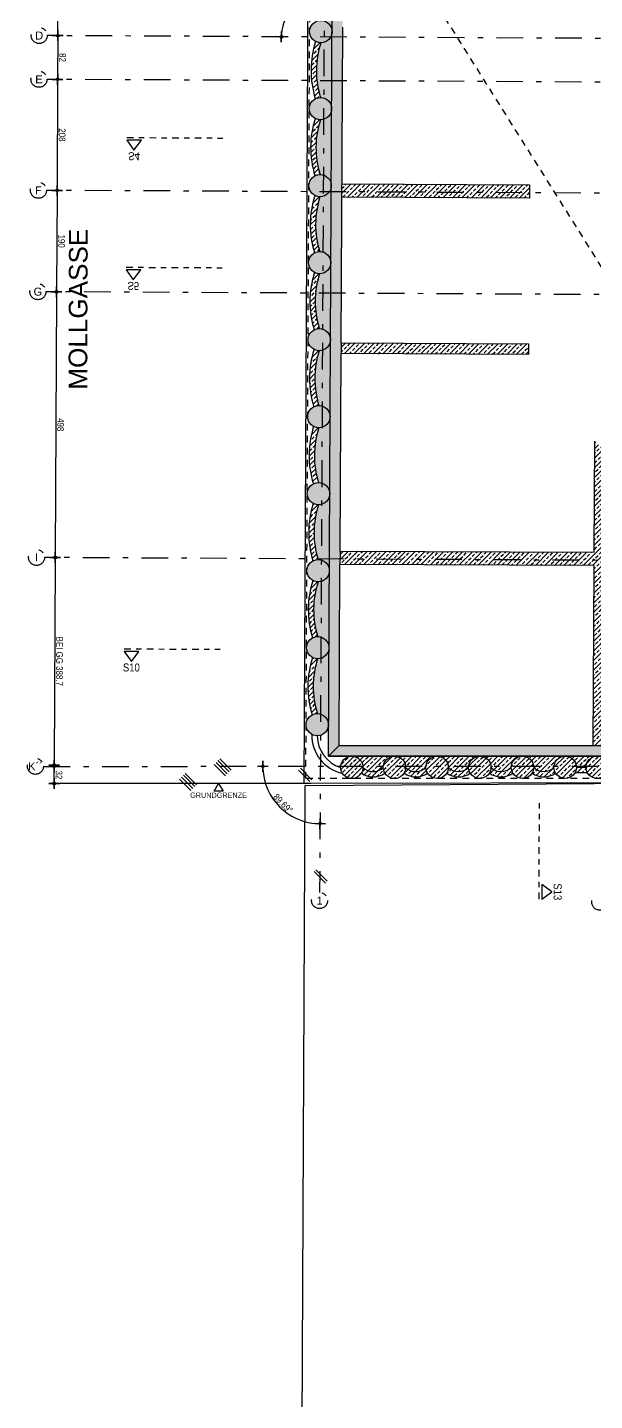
# Model space of a CAD drawing. Header units: millimetres. Extents: x 2717 to 2789, y 1567 to 1698.
# Drawn here: x 2717.19 to 2727.82, y 1627.54 to 1653.27 of the extents above; entities that cross this region are included whole.
import ezdxf
from ezdxf.enums import TextEntityAlignment as Align

# ---------------------------------------------------------------- set-up
doc = ezdxf.new("R2010")
doc.units = ezdxf.units.MM
for name, pattern in [('DASHDOT', [1, 0.5, -0.25, 0, -0.25]), ('HIDDEN2', [0.1875, 0.125, -0.0625]), ('STRICHPUNKT', [1, 0.5, -0.25, 0, -0.25]), ('STRICHPUNKTX2', [2, 1, -0.5, 0, -0.5])]:
    doc.linetypes.add(name, pattern=pattern)
for name, color, linetype in [('01-SCH-G00-Lk2-M0', 8, 'STRICHPUNKTX2'), ('02-AXO-G00-Lk2-M0', 8, 'STRICHPUNKT'), ('02-DIM-G00-Lk2-ACHSEN', 8, 'Continuous'), ('02-FIL-G00-Lk2-STB', 8, 'Continuous'), ('02-HID-G00-Lk2-M0', 8, 'HIDDEN2'), ('02-TWA-G00-Lk2-M0', 4, 'Continuous'), ('02-TWB-G00-Lk2-M0', 5, 'Continuous'), ('02-TXT-G00-Lk2-M0', 8, 'Continuous'), ('07-TXT---------M0', 8, 'Continuous'), ('09-TXT-G00-Lk2-M0', 8, 'Continuous'), ('09-VER-G00-Lk2-GRUNDSTÜCKSGRENZE', 161, 'Continuous')]:
    doc.layers.add(name, color=color, linetype=linetype)
doc.styles.add('ARIAL', font='arial.ttf', dxfattribs={"width": 0.85})
doc.styles.get("Standard").update_dxf_attribs({"font": 'arial.ttf'})
doc.dimstyles.new('pp chromy&schneider', dxfattribs={"dimscale": 0.005, "dimtxt": 25, "dimasz": 10, "dimexe": 0, "dimexo": 0, "dimgap": 5, "dimtad": 1, "dimdec": 1, "dimlfac": 100, "dimrnd": 0.1, "dimzin": 9, "dimdsep": 46, "dimtxsty": 'ARIAL', "dimblk": 'c&s kote', "dimcen": 0, "dimse1": 1, "dimse2": 1, "dimclrd": 8, "dimclrt": 8, "dimadec": 0, "dimazin": 0, "dimtfac": 0.75, "dimtdec": 1, "dimtix": 1, "dimtmove": 2, "dimatfit": 0, "dimldrblk": 'NONE', "dimfxl": 1, "dimtolj": 1, "dimlwd": -1, "dimarcsym": 0})
pattern_1 = [(45, (2691.82905, 1579.03722), (-0.08980256, 0.08980256), []), (45, (2691.91885, 1579.03722), (-0.08980256, 0.08980256), [0.0635, -0.03175])]

# ---------------------------------------------------------------- blocks, each defined once
blk = doc.blocks.new('schnittführung')
at = {"color": 4, "linetype": 'DASHDOT', "ltscale": 0.25}
blk.add_line((0.237, -0.138), (0.237, 1.662), dxfattribs=at)
blk.add_line((0.237, -0.138), (0.237, 1.662), dxfattribs=at)
blk.add_line((0.237, -0.138), (0.237, 1.662), dxfattribs=at)
at = {"color": 4}
blk.add_lwpolyline([(0.187, 0.138), (0.187, -0.138), (0, 0)], close=True, dxfattribs=at)
at = {"layer": '07-TXT---------M0', "color": 9, "style": 'ARIAL', "text_generation_flag": 6, "width": 0.85}
blk.add_attdef('SCHNITT', text='', height=0.15, rotation=270, dxfattribs=at).set_placement((-0.037, 0), align=Align.CENTER)
blk = doc.blocks.new('c&s kote')
at = {"color": 8}
for p, q in [((0, -2), (0, 2)), ((0, 2), (0, -2)), ((-2, 0), (2, 0)), ((2, 0), (-2, 0))]:
    blk.add_line(p, q, dxfattribs=at)
blk.add_circle((0, 0), 0.5, dxfattribs=at)
blk = doc.blocks.new('*D783')
at = {"layer": '02-DIM-G00-Lk2-ACHSEN', "color": 8, "transparency": 16777216}
blk.add_arc((2722.769, 1656.901), 0.778, 93.3897, 176.7618, dxfattribs=at)
at = {"layer": 'Defpoints', "color": 0, "transparency": 16777216}
for p in [(2722.782, 1659.462), (2722.38, 1657.575), (2738.599, 1657.023), (2717.58, 1656.86), (2722.667, 1637.062)]:
    blk.add_point(p, dxfattribs=at)
at = {"layer": '02-DIM-G00-Lk2-ACHSEN', "color": 8, "transparency": 16777216, "xscale": 0.05, "yscale": 0.05, "zscale": 0.05}
for p, rotation in [((2722.773, 1657.679), 1.54864684780832), ((2721.991, 1656.895), 268.6029117767805)]:
    blk.add_blockref('c&s kote', p, dxfattribs=dict(at, rotation=rotation))
at = {"layer": '02-DIM-G00-Lk2-ACHSEN', "color": 8, "transparency": 16777216, "insert": (2722.281, 1657.387), "char_height": 0.125, "attachment_point": 5, "rotation": 225.0758, "style": 'ARIAL'}
blk.add_mtext('\\A1;90.74°', dxfattribs=at)
blk = doc.blocks.new('_None')
blk = doc.blocks.new('*D784')
at = {"layer": '02-DIM-G00-Lk2-ACHSEN', "color": 8, "transparency": 16777216}
blk.add_arc((2722.679, 1639.429), 1.076, 182.6772, 267.0448, dxfattribs=at)
at = {"layer": 'Defpoints', "color": 0, "transparency": 16777216}
for p in [(2722.782, 1659.462), (2717.491, 1639.427), (2735.08, 1639.432), (2721.747, 1638.892), (2722.667, 1637.062)]:
    blk.add_point(p, dxfattribs=at)
at = {"layer": '02-DIM-G00-Lk2-ACHSEN', "color": 8, "transparency": 16777216, "xscale": 0.05, "yscale": 0.05, "zscale": 0.05}
for p, rotation in [((2721.603, 1639.428), 91.34581227780384), ((2722.674, 1638.353), 358.376192248223)]:
    blk.add_blockref('c&s kote', p, dxfattribs=dict(at, rotation=rotation))
at = {"layer": '02-DIM-G00-Lk2-ACHSEN', "color": 8, "transparency": 16777216, "insert": (2721.98, 1638.732), "char_height": 0.125, "attachment_point": 5, "rotation": 314.861, "style": 'ARIAL'}
blk.add_mtext('\\A1;89.69°', dxfattribs=at)
blk = doc.blocks.new('*D785')
at = {"layer": '02-DIM-G00-Lk2-ACHSEN', "color": 8, "transparency": 16777216}
blk.add_arc((2722.749, 1653.094), 0.799, 93.2915, 176.1236, dxfattribs=at)
at = {"layer": 'Defpoints', "color": 0, "transparency": 16777216}
for p in [(2722.782, 1659.462), (2722.353, 1653.789), (2717.561, 1653.121), (2738.579, 1653.013), (2722.667, 1637.062)]:
    blk.add_point(p, dxfattribs=at)
at = {"layer": '02-DIM-G00-Lk2-ACHSEN', "color": 8, "transparency": 16777216, "xscale": 0.05, "yscale": 0.05, "zscale": 0.05}
for p, rotation in [((2722.753, 1653.894), 1.499517257548462), ((2721.95, 1653.098), 267.9155813783806)]:
    blk.add_blockref('c&s kote', p, dxfattribs=dict(at, rotation=rotation))
at = {"layer": '02-DIM-G00-Lk2-ACHSEN', "color": 8, "transparency": 16777216, "insert": (2722.249, 1653.599), "char_height": 0.125, "attachment_point": 5, "rotation": 224.7075, "style": 'ARIAL'}
blk.add_mtext('\\A1;90.00°', dxfattribs=at)
blk = doc.blocks.new('*D786')
at = {"layer": '02-DIM-G00-Lk2-ACHSEN', "color": 8, "transparency": 16777216}
blk.add_line((2717.761, 1653.07), (2717.757, 1652.35), dxfattribs=at)
at = {"layer": 'Defpoints', "color": 0, "transparency": 16777216}
for p in [(2717.561, 1653.121), (2717.557, 1652.301), (2717.757, 1652.3)]:
    blk.add_point(p, dxfattribs=at)
at = {"layer": '02-DIM-G00-Lk2-ACHSEN', "color": 8, "transparency": 16777216, "xscale": 0.05, "yscale": 0.05, "zscale": 0.05}
for p, rotation in [((2717.761, 1653.12), 89.70754931647869), ((2717.757, 1652.3), 269.7075493164787)]:
    blk.add_blockref('c&s kote', p, dxfattribs=dict(at, rotation=rotation))
at = {"layer": '02-DIM-G00-Lk2-ACHSEN', "color": 8, "transparency": 16777216, "insert": (2717.848, 1652.709), "char_height": 0.125, "attachment_point": 5, "rotation": 269.7075, "style": 'ARIAL'}
blk.add_mtext('\\A1;82', dxfattribs=at)
blk = doc.blocks.new('*D787')
at = {"layer": '02-DIM-G00-Lk2-ACHSEN', "color": 8, "transparency": 16777216}
blk.add_line((2717.756, 1652.25), (2717.746, 1650.27), dxfattribs=at)
at = {"layer": 'Defpoints', "color": 0, "transparency": 16777216}
for p in [(2717.557, 1652.301), (2717.546, 1650.221), (2717.746, 1650.22)]:
    blk.add_point(p, dxfattribs=at)
at = {"layer": '02-DIM-G00-Lk2-ACHSEN', "color": 8, "transparency": 16777216, "xscale": 0.05, "yscale": 0.05, "zscale": 0.05}
for p, rotation in [((2717.757, 1652.3), 89.7075493164787), ((2717.746, 1650.22), 269.7075493164787)]:
    blk.add_blockref('c&s kote', p, dxfattribs=dict(at, rotation=rotation))
at = {"layer": '02-DIM-G00-Lk2-ACHSEN', "color": 8, "transparency": 16777216, "insert": (2717.84, 1651.259), "char_height": 0.125, "attachment_point": 5, "rotation": 269.7075, "style": 'ARIAL'}
blk.add_mtext('\\A1;208', dxfattribs=at)
blk = doc.blocks.new('*D788')
at = {"layer": '02-DIM-G00-Lk2-ACHSEN', "color": 8, "transparency": 16777216}
blk.add_line((2717.746, 1650.17), (2717.737, 1648.37), dxfattribs=at)
at = {"layer": 'Defpoints', "color": 0, "transparency": 16777216}
for p in [(2717.546, 1650.221), (2717.536, 1648.321), (2717.736, 1648.32)]:
    blk.add_point(p, dxfattribs=at)
at = {"layer": '02-DIM-G00-Lk2-ACHSEN', "color": 8, "transparency": 16777216, "xscale": 0.05, "yscale": 0.05, "zscale": 0.05}
for p, rotation in [((2717.746, 1650.22), 89.7075493164787), ((2717.736, 1648.32), 269.7075493164787)]:
    blk.add_blockref('c&s kote', p, dxfattribs=dict(at, rotation=rotation))
at = {"layer": '02-DIM-G00-Lk2-ACHSEN', "color": 8, "transparency": 16777216, "insert": (2717.83, 1649.269), "char_height": 0.125, "attachment_point": 5, "rotation": 269.7075, "style": 'ARIAL'}
blk.add_mtext('\\A1;190', dxfattribs=at)
blk = doc.blocks.new('*D789')
at = {"layer": '02-DIM-G00-Lk2-ACHSEN', "color": 8, "transparency": 16777216}
blk.add_line((2717.736, 1648.27), (2717.711, 1643.39), dxfattribs=at)
at = {"layer": 'Defpoints', "color": 0, "transparency": 16777216}
for p in [(2717.536, 1648.321), (2717.511, 1643.341), (2717.711, 1643.34)]:
    blk.add_point(p, dxfattribs=at)
at = {"layer": '02-DIM-G00-Lk2-ACHSEN', "color": 8, "transparency": 16777216, "xscale": 0.05, "yscale": 0.05, "zscale": 0.05}
for p, rotation in [((2717.736, 1648.32), 89.7075493164787), ((2717.711, 1643.34), 269.7075493164787)]:
    blk.add_blockref('c&s kote', p, dxfattribs=dict(at, rotation=rotation))
at = {"layer": '02-DIM-G00-Lk2-ACHSEN', "color": 8, "transparency": 16777216, "insert": (2717.812, 1645.829), "char_height": 0.125, "attachment_point": 5, "rotation": 269.7075, "style": 'ARIAL'}
blk.add_mtext('\\A1;498', dxfattribs=at)
blk = doc.blocks.new('*D790')
at = {"layer": '02-DIM-G00-Lk2-ACHSEN', "color": 8, "transparency": 16777216}
blk.add_line((2717.761, 1653.17), (2717.78, 1656.872), dxfattribs=at)
at = {"layer": 'Defpoints', "color": 0, "transparency": 16777216}
for p in [(2717.78, 1656.922), (2722.469, 1656.898), (2717.561, 1653.121)]:
    blk.add_point(p, dxfattribs=at)
at = {"layer": '02-DIM-G00-Lk2-ACHSEN', "color": 8, "transparency": 16777216, "xscale": 0.05, "yscale": 0.05, "zscale": 0.05}
for p, rotation in [((2717.78, 1656.922), 89.7075493164787), ((2717.761, 1653.12), 269.7075493164787)]:
    blk.add_blockref('c&s kote', p, dxfattribs=dict(at, rotation=rotation))
at = {"layer": '02-DIM-G00-Lk2-ACHSEN', "color": 8, "transparency": 16777216, "insert": (2717.86, 1655.02), "char_height": 0.125, "attachment_point": 5, "rotation": 269.7075, "style": 'ARIAL'}
blk.add_mtext('\\A1;BEI GG 380.3', dxfattribs=at)
blk = doc.blocks.new('*D791')
at = {"layer": '02-DIM-G00-Lk2-ACHSEN', "color": 8, "transparency": 16777216}
blk.add_line((2717.711, 1643.29), (2717.691, 1639.502), dxfattribs=at)
at = {"layer": 'Defpoints', "color": 0, "transparency": 16777216}
for p in [(2717.511, 1643.341), (2717.691, 1639.452), (2722.379, 1639.428)]:
    blk.add_point(p, dxfattribs=at)
at = {"layer": '02-DIM-G00-Lk2-ACHSEN', "color": 8, "transparency": 16777216, "xscale": 0.05, "yscale": 0.05, "zscale": 0.05}
for p, rotation in [((2717.711, 1643.34), 89.7075493164787), ((2717.691, 1639.452), 269.7075493164787)]:
    blk.add_blockref('c&s kote', p, dxfattribs=dict(at, rotation=rotation))
at = {"layer": '02-DIM-G00-Lk2-ACHSEN', "color": 8, "transparency": 16777216, "insert": (2717.791, 1641.396), "char_height": 0.125, "attachment_point": 5, "rotation": 269.7075, "style": 'ARIAL'}
blk.add_mtext('\\A1;BEI GG 388.7', dxfattribs=at)
blk = doc.blocks.new('01-HK3')
blk.add_lwpolyline([(0, 0), (0.042, 0.073), (-0.042, 0.073)], close=True)
at = {"color": 0, "style": 'ARIAL', "width": 0.85}
blk.add_attdef('HEIGHT', text='', height=0.05, dxfattribs=at).set_placement((0, 0.35), align=Align.TOP_CENTER)
blk = doc.blocks.new('*D820')
at = {"layer": '02-DIM-G00-Lk2-ACHSEN', "color": 8, "transparency": 16777216}
blk.add_line((2717.691, 1639.157), (2717.691, 1639.377), dxfattribs=at)
at = {"layer": '02-DIM-G00-Lk2-ACHSEN', "color": 0, "lineweight": -2, "transparency": 16777216}
blk.add_line((2722.378, 1639.108), (2717.691, 1639.107), dxfattribs=at)
at = {"layer": 'Defpoints', "color": 0, "transparency": 16777216}
for p in [(2717.691, 1639.427), (2722.378, 1639.428), (2722.378, 1639.108)]:
    blk.add_point(p, dxfattribs=at)
at = {"layer": '02-DIM-G00-Lk2-ACHSEN', "color": 8, "transparency": 16777216, "xscale": 0.05, "yscale": 0.05, "zscale": 0.05}
for p, rotation in [((2717.691, 1639.427), 90.01532742764024), ((2717.691, 1639.107), 270.0153274276403)]:
    blk.add_blockref('c&s kote', p, dxfattribs=dict(at, rotation=rotation))
at = {"layer": '02-DIM-G00-Lk2-ACHSEN', "color": 8, "transparency": 16777216, "insert": (2717.78, 1639.267), "char_height": 0.125, "attachment_point": 5, "rotation": 270.0153, "style": 'ARIAL'}
blk.add_mtext('\\A1;32', dxfattribs=at)

msp = doc.modelspace()

# ---------------------------------------------------------------- hatches: boundary and pattern name
at = {"layer": '02-FIL-G00-Lk2-STB'}
h = msp.add_hatch(dxfattribs=at)
h.set_pattern_fill('ANSI33', color=256, scale=0.02, angle=107.04654, style=0)
h.set_pattern_definition(pattern_1)
h.paths.add_polyline_path([(2722.9175, 1656.6817), (2722.8304, 1639.6185), (2723.0315, 1639.8185), (2723.0488, 1643.2125), (2723.0501, 1643.4625), (2723.0689, 1647.1625), (2723.07, 1647.3625), (2723.1165, 1656.4832)])
h = msp.add_hatch(dxfattribs=at)
h.set_pattern_fill('ANSI33', color=256, scale=0.02, angle=107.04654, style=0)
h.set_pattern_definition([(44.70755, (2693.97516, 1401.30536), (-0.08934302, 0.09025976), []), (44.70755, (2694.06496, 1401.3049), (-0.08934302, 0.09025976), [0.0635, -0.03175])])
edge = h.paths.add_edge_path()
edge.add_arc((2722.6234, 1640.2084), 0.21, 107.04654, 467.04654)
edge = h.paths.add_edge_path()
edge.add_arc((2722.6308, 1641.6513), 0.21, 107.04654, 467.04654)
edge = h.paths.add_edge_path()
edge.add_arc((2722.6382, 1643.0942), 0.21, 107.04654, 467.04654)
edge = h.paths.add_edge_path()
edge.add_arc((2722.6455, 1644.5371), 0.21, 107.04654, 467.04654)
edge = h.paths.add_edge_path()
edge.add_arc((2722.6529, 1645.9799), 0.21, 107.04654, 467.04654)
edge = h.paths.add_edge_path()
edge.add_arc((2722.6603, 1647.4228), 0.21, 107.04654, 467.04654)
edge = h.paths.add_edge_path()
edge.add_arc((2722.6676, 1648.8657), 0.21, 107.04654, 467.04654)
edge = h.paths.add_edge_path()
edge.add_arc((2722.675, 1650.3086), 0.21, 107.04654, 467.04654)
edge = h.paths.add_edge_path()
edge.add_arc((2722.6823, 1651.7515), 0.21, 107.04654, 467.04654)
edge = h.paths.add_edge_path()
edge.add_arc((2722.6897, 1653.1944), 0.21, 107.04654, 467.04654)
edge = h.paths.add_edge_path()
edge.add_arc((2722.6971, 1654.6372), 0.21, 107.04654, 467.04654)
edge = h.paths.add_edge_path()
edge.add_arc((2722.7044, 1656.0801), 0.21, 107.04654, 467.04654)
h = msp.add_hatch(dxfattribs=at)
h.set_pattern_fill('ANSI33', color=256, scale=0.02, angle=107.04654, style=0)
h.set_pattern_definition(pattern_1)
h.paths.add_polyline_path([(2722.7034, 1655.8701, -0.1210672), (2722.6062, 1655.8945, 0.1544137), (2722.6007, 1654.8238, -0.1210672), (2722.6981, 1654.8472, -0.1564177)])
h.paths.add_polyline_path([(2722.696, 1654.4272, -0.1210672), (2722.5988, 1654.4517, 0.1544137), (2722.5933, 1653.3809, -0.1210672), (2722.6908, 1653.4043, -0.1564177)])
h.paths.add_polyline_path([(2722.6886, 1652.9844, -0.1210672), (2722.5914, 1653.0088, 0.1544137), (2722.586, 1651.938, -0.1210672), (2722.6834, 1651.9615, -0.1564177)])
h.paths.add_polyline_path([(2722.6813, 1651.5415, -0.1210672), (2722.5841, 1651.5659, 0.1544137), (2722.5786, 1650.4952, -0.1210672), (2722.6761, 1650.5186, -0.1564177)])
h.paths.add_polyline_path([(2722.6739, 1650.0986, -0.1210672), (2722.5767, 1650.123, 0.1544137), (2722.5712, 1649.0523, -0.1210672), (2722.6687, 1649.0757, -0.1564177)])
h.paths.add_polyline_path([(2722.6665, 1648.6557, -0.1210672), (2722.5693, 1648.6801, 0.1544137), (2722.5639, 1647.6094, -0.1210672), (2722.6613, 1647.6328, -0.1564177)])
h = msp.add_hatch(dxfattribs=at)
h.set_pattern_fill('ANSI33', color=256, scale=0.02, angle=107.04654, style=0)
h.set_pattern_definition(pattern_1)
h.paths.add_polyline_path([(2722.9145, 1656.0801), (2722.9144, 1656.0801, -0.4157088), (2722.7034, 1655.8701, 0.1564177), (2722.6981, 1654.8472, -0.4127199), (2722.9071, 1654.6372, -0.4157088), (2722.696, 1654.4272, 0.1564177), (2722.6908, 1653.4043, -0.4127199), (2722.8997, 1653.1944, -0.4157088), (2722.6886, 1652.9844, 0.1564177), (2722.6834, 1651.9615, -0.4127199), (2722.8923, 1651.7515, -0.4157088), (2722.6813, 1651.5415, 0.1564177), (2722.6761, 1650.5186, -0.4127199), (2722.885, 1650.3086, -0.4157088), (2722.6739, 1650.0986, 0.1564177), (2722.6687, 1649.0757, -0.4127199), (2722.8776, 1648.8657, -0.4157088), (2722.6665, 1648.6557, 0.1564177), (2722.6613, 1647.6328, -0.4127199), (2722.8703, 1647.4228, -0.4157088), (2722.6592, 1647.2128, 0.1564177), (2722.654, 1646.1899, -0.4127199), (2722.8629, 1645.9799, -0.4157088), (2722.6518, 1645.7699, 0.1564177), (2722.6466, 1644.747, -0.4127199), (2722.8555, 1644.5371, -0.4157088), (2722.6445, 1644.3271, 0.1564177), (2722.6392, 1643.3042, -0.4127199), (2722.8482, 1643.0942, -0.4157088), (2722.6371, 1642.8842, 0.1564177), (2722.6319, 1641.8613, -0.4127199), (2722.8408, 1641.6513, -0.4157088), (2722.6297, 1641.4413, 0.1564177), (2722.6245, 1640.4184, -0.4127199), (2722.8334, 1640.2084), (2722.8334, 1640.2084)])
h = msp.add_hatch(dxfattribs=at)
h.set_pattern_fill('ANSI33', color=256, scale=0.02, angle=107.04654, style=0)
h.set_pattern_definition(pattern_1)
h.paths.add_polyline_path([(2723.0852, 1650.3424), (2723.0839, 1650.0924), (2726.5989, 1650.0745), (2726.6001, 1650.3245)])
h = msp.add_hatch(dxfattribs=at)
h.set_pattern_fill('ANSI33', color=256, scale=0.02, angle=107.04654, style=0)
h.set_pattern_definition(pattern_1)
h.paths.add_polyline_path([(2722.6592, 1647.2128, -0.1210672), (2722.562, 1647.2372, 0.1544137), (2722.5565, 1646.1665, -0.1210672), (2722.654, 1646.1899, -0.1564177)])
h.paths.add_polyline_path([(2722.6518, 1645.7699, -0.1210672), (2722.5546, 1645.7944, 0.1544137), (2722.5492, 1644.7236, -0.1210672), (2722.6466, 1644.747, -0.1564177)])
h.paths.add_polyline_path([(2722.6445, 1644.3271, -0.1210672), (2722.5473, 1644.3515, 0.1544137), (2722.5418, 1643.2807, -0.1210672), (2722.6392, 1643.3042, -0.1564177)])
h.paths.add_polyline_path([(2722.6371, 1642.8842, -0.1210672), (2722.5399, 1642.9086, 0.1544137), (2722.5344, 1641.8379, -0.1210672), (2722.6319, 1641.8613, -0.1564177)])
h.paths.add_polyline_path([(2722.6297, 1641.4413, -0.1210672), (2722.5325, 1641.4657, 0.1544137), (2722.5271, 1640.395, -0.1210672), (2722.6245, 1640.4184, -0.1564177)])
h = msp.add_hatch(dxfattribs=at)
h.set_pattern_fill('ANSI33', color=256, scale=0.02, angle=107.04654, style=0)
h.set_pattern_definition(pattern_1)
h.paths.add_polyline_path([(2723.07, 1647.3625), (2723.0689, 1647.1625), (2726.5839, 1647.1445), (2726.5849, 1647.3445)])
h = msp.add_hatch(dxfattribs=at)
h.set_pattern_fill('ANSI33', color=256, scale=0.02, angle=107.04654, style=0)
h.set_pattern_definition(pattern_1)
h.paths.add_polyline_path([(2727.8256, 1645.5182), (2727.815, 1643.4382), (2723.0501, 1643.4625), (2723.0488, 1643.2125), (2727.8137, 1643.1882), (2727.7965, 1639.8197), (2728.0465, 1639.8198), (2728.0743, 1645.2669)])
h = msp.add_hatch(dxfattribs=at)
h.set_pattern_fill('ANSI33', color=256, scale=0.02, angle=107.04654, style=0)
h.set_pattern_definition(pattern_1)
h.paths.add_polyline_path([(2733.5816, 1639.8212), (2728.0465, 1639.8198), (2727.7965, 1639.8197), (2723.0315, 1639.8185), (2722.8304, 1639.6185), (2723.5185, 1639.6186, -0.0020296), (2723.5202, 1639.6186), (2724.4181, 1639.6189, -0.0028758), (2724.4205, 1639.6189), (2725.3178, 1639.6191, -0.0035244), (2725.3208, 1639.6191), (2726.2176, 1639.6193, -0.0040709), (2726.221, 1639.6193), (2727.1174, 1639.6195, -0.0045522), (2727.1212, 1639.6195), (2727.6173, 1639.6197, -0.0047988), (2727.6213, 1639.6197), (2728.1172, 1639.6198, -0.0050333), (2728.1214, 1639.6198), (2734.1401, 1639.6213)])
h = msp.add_hatch(dxfattribs=at)
h.set_pattern_fill('ANSI33', color=256, scale=0.02, angle=107.04654, style=0)
h.set_pattern_definition(pattern_1)
h.paths.add_polyline_path([(2723.4789, 1639.4086, 1), (2723.0589, 1639.4086, 1)])
h.paths.add_polyline_path([(2724.2789, 1639.4088, 1), (2723.8589, 1639.4088, 1)])
h.paths.add_polyline_path([(2725.0789, 1639.409, 1), (2724.6589, 1639.409, 1)])
h.paths.add_polyline_path([(2725.8788, 1639.4092, 1), (2725.4588, 1639.4092, 1)])
h.paths.add_polyline_path([(2726.6788, 1639.4094, 1), (2726.2588, 1639.4094, 1)])
h.paths.add_polyline_path([(2727.4788, 1639.4096, 1), (2727.0588, 1639.4096, 1)])
h.paths.add_polyline_path([(2728.0792, 1639.4097, 1), (2727.6592, 1639.4097, 1)])
h.paths.add_polyline_path([(2732.8826, 1639.4109, 1), (2732.4626, 1639.4109, 1)])
h.paths.add_polyline_path([(2732.2822, 1639.4108, 1), (2731.8622, 1639.4108, 1)])
h.paths.add_polyline_path([(2731.6818, 1639.4106, 1), (2731.2618, 1639.4106, 1)])
h.paths.add_polyline_path([(2731.0813, 1639.4105, 1), (2730.6613, 1639.4105, 1)])
h.paths.add_polyline_path([(2730.4809, 1639.4103, 1), (2730.0609, 1639.4103, 1)])
h.paths.add_polyline_path([(2729.8805, 1639.4102, 1), (2729.4605, 1639.4102, 1)])
h.paths.add_polyline_path([(2729.2801, 1639.41, 1), (2728.8601, 1639.41, 1)])
h.paths.add_polyline_path([(2728.6797, 1639.4099, 1), (2728.2597, 1639.4099, 1)])
h = msp.add_hatch(dxfattribs=at)
h.set_pattern_fill('ANSI33', color=256, scale=0.02, angle=107.04654, style=0)
h.set_pattern_definition(pattern_1)
h.paths.add_polyline_path([(2724.8688, 1639.619), (2724.0688, 1639.6188, -0.4142136), (2724.2789, 1639.4088, 0.4210714), (2724.6589, 1639.4089, -0.4142136)])
h.paths.add_polyline_path([(2724.0688, 1639.6188), (2723.2688, 1639.6186, -0.4142136), (2723.4789, 1639.4086, 0.4210726), (2723.8589, 1639.4087, -0.4142136)])
h.paths.add_polyline_path([(2725.6688, 1639.6192), (2724.8688, 1639.619, -0.4142136), (2725.0789, 1639.409, 0.4210714), (2725.4588, 1639.4091, -0.4142136)])
h.paths.add_polyline_path([(2726.4688, 1639.6194), (2725.6688, 1639.6192, -0.4142136), (2725.8788, 1639.4092, 0.4210714), (2726.2588, 1639.4093, -0.4142136)])
h.paths.add_polyline_path([(2727.2688, 1639.6196), (2726.4688, 1639.6194, -0.4142136), (2726.6788, 1639.4094, 0.4210714), (2727.0588, 1639.4095, -0.4142136)])
h.paths.add_polyline_path([(2727.8692, 1639.6197), (2727.2688, 1639.6196, -0.4142136), (2727.4788, 1639.4096), (2727.6592, 1639.4097, -0.4142136)])
h.paths.add_polyline_path([(2728.4696, 1639.6199), (2727.8692, 1639.6197, -0.4142136), (2728.0792, 1639.4098), (2728.2597, 1639.4098, -0.4142136)])
h.paths.add_polyline_path([(2729.07, 1639.62), (2728.4696, 1639.6199, -0.4142136), (2728.6797, 1639.4099), (2728.8601, 1639.41, -0.4142136)])
h.paths.add_polyline_path([(2729.6704, 1639.6202), (2729.07, 1639.62, -0.4142136), (2729.2801, 1639.4101), (2729.4605, 1639.4101, -0.4142136)])
h.paths.add_polyline_path([(2730.2709, 1639.6203), (2729.6704, 1639.6202, -0.4142136), (2729.8805, 1639.4102), (2730.0609, 1639.4103, -0.4142136)])
h.paths.add_polyline_path([(2730.8713, 1639.6205), (2730.2709, 1639.6203, -0.4142136), (2730.4809, 1639.4104), (2730.6613, 1639.4104, -0.4142136)])
h.paths.add_polyline_path([(2731.4717, 1639.6206), (2730.8713, 1639.6205, -0.4142136), (2731.0813, 1639.4105), (2731.2618, 1639.4106, -0.4142136)])
h.paths.add_polyline_path([(2732.0721, 1639.6208), (2731.4717, 1639.6206, -0.4142136), (2731.6818, 1639.4107), (2731.8622, 1639.4107, -0.4142136)])
h.paths.add_polyline_path([(2732.6726, 1639.6209), (2732.0721, 1639.6208, -0.4142136), (2732.2822, 1639.4108), (2732.4626, 1639.4109, -0.4142136)])
h.paths.add_polyline_path([(2733.273, 1639.6211), (2732.6726, 1639.6209, -0.4142136), (2732.8826, 1639.411), (2733.063, 1639.411, -0.4142136)])
h.paths.add_polyline_path([(2733.8735, 1639.6209), (2733.8735, 1639.6212), (2733.273, 1639.6211, -0.4142136), (2733.483, 1639.4111), (2733.6635, 1639.4112, -0.413868)])
h = msp.add_hatch(dxfattribs=at)
h.set_pattern_fill('ANSI33', color=256, scale=0.02, angle=107.04654, style=0)
h.set_pattern_definition(pattern_1)
h.paths.add_polyline_path([(2723.8882, 1639.3018, -0.1343907), (2723.8589, 1639.4087, -0.4210726), (2723.4789, 1639.4086, -0.1343907), (2723.4496, 1639.3017, 0.3331513)])
h.paths.add_polyline_path([(2724.6825, 1639.2978, -0.1204042), (2724.6589, 1639.3947, -0.01761), (2724.6594, 1639.4095, -0.4219043), (2724.2789, 1639.4088, -0.1343906), (2724.2496, 1639.3019, 0.3278468)])
h.paths.add_polyline_path([(2725.4588, 1639.4091, -0.4219043), (2725.0783, 1639.4096, -0.017735), (2725.0789, 1639.3947, -0.1202774), (2725.0552, 1639.2979, 0.3278468), (2725.4881, 1639.3022, -0.1343906)])
h.paths.add_polyline_path([(2726.2881, 1639.3024, -0.1343906), (2726.2588, 1639.4093, -0.4210714), (2725.8788, 1639.4092, -0.1343906), (2725.8496, 1639.3023, 0.3331506)])
h.paths.add_polyline_path([(2727.0881, 1639.3026, -0.1343906), (2727.0588, 1639.4095, -0.4210714), (2726.6788, 1639.4094, -0.1343906), (2726.6496, 1639.3025, 0.3331506)])
h.paths.add_polyline_path([(2727.6592, 1639.4097), (2727.4788, 1639.4096, -0.12472), (2727.4535, 1639.3096), (2727.6846, 1639.3097, -0.12472)])
h.paths.add_polyline_path([(2728.2597, 1639.4098), (2728.0792, 1639.4098, -0.12472), (2728.0539, 1639.3098), (2728.285, 1639.3098, -0.12472)])
h.paths.add_polyline_path([(2728.8601, 1639.41), (2728.6797, 1639.4099, -0.12472), (2728.6543, 1639.3099), (2728.8854, 1639.31, -0.12472)])
h.paths.add_polyline_path([(2729.4605, 1639.4101), (2729.2801, 1639.4101, -0.12472), (2729.2548, 1639.3101), (2729.4859, 1639.3101, -0.12472)])
h.paths.add_polyline_path([(2730.0609, 1639.4103), (2729.8805, 1639.4102, -0.12472), (2729.8552, 1639.3102), (2730.0863, 1639.3103, -0.12472)])
h.paths.add_polyline_path([(2730.6613, 1639.4104), (2730.4809, 1639.4104, -0.12472), (2730.4556, 1639.3104), (2730.6867, 1639.3104, -0.12472)])
h.paths.add_polyline_path([(2731.2618, 1639.4106), (2731.0813, 1639.4105, -0.12472), (2731.056, 1639.3105), (2731.2871, 1639.3106, -0.12472)])
h.paths.add_polyline_path([(2731.8622, 1639.4107), (2731.6818, 1639.4107, -0.12472), (2731.6565, 1639.3107), (2731.8876, 1639.3107, -0.12472)])
h.paths.add_polyline_path([(2732.4626, 1639.4109), (2732.2822, 1639.4108, -0.12472), (2732.2569, 1639.3108), (2732.488, 1639.3109, -0.12472)])
h.paths.add_polyline_path([(2733.063, 1639.411), (2732.8826, 1639.411, -0.12472), (2732.8573, 1639.311), (2733.0884, 1639.311, -0.12472)])
h.paths.add_polyline_path([(2733.6635, 1639.4112), (2733.483, 1639.4111, -0.12472), (2733.4577, 1639.3111), (2733.6887, 1639.3112, -0.1246704)])

# ---------------------------------------------------------------- linework, layer by layer
at = {"layer": '02-AXO-G00-Lk2-M0'}
for points in [[(2722.7817, 1659.4617), (2722.6674, 1637.062)], [(2738.579, 1653.0134), (2717.5608, 1653.1207)], [(2738.5748, 1652.1934), (2717.5566, 1652.3007)], [(2738.5642, 1650.1134), (2717.546, 1650.2207)], [(2738.5545, 1648.2134), (2717.5363, 1648.3207)], [(2738.5291, 1643.2335), (2717.5109, 1643.3408)], [(2717.4909, 1639.4273), (2750.4298, 1639.4356)], [(2720.9018, 1639.2513), (2720.6896, 1639.4635)], [(2720.9371, 1639.2867), (2720.725, 1639.4988)], [(2720.9725, 1639.322), (2720.7603, 1639.5342)], [(2721.0078, 1639.3574), (2720.7957, 1639.5695)], [(2720.2543, 1638.978), (2720.0422, 1639.1901)], [(2720.2897, 1639.0134), (2720.0775, 1639.2255)], [(2720.325, 1639.0487), (2720.1129, 1639.2609)], [(2720.3604, 1639.0841), (2720.1482, 1639.2962)], [(2722.4841, 1639.1427), (2722.273, 1639.3559)], [(2722.5196, 1639.1779), (2722.3086, 1639.3911)], [(2722.7744, 1637.2413), (2722.5633, 1637.4545)], [(2722.8099, 1637.2764), (2722.5989, 1637.4897)]]:
    msp.add_lwpolyline(points, dxfattribs=at)
for centre in [(2717.4108, 1653.1214), (2717.4066, 1652.3014), (2717.396, 1650.2215), (2717.3863, 1648.3215), (2717.3609, 1643.3416), (2717.3409, 1639.428), (2722.6666, 1636.912), (2727.9166, 1636.8852)]:
    msp.add_circle(centre, 0.15, dxfattribs=at)
at = {"layer": '02-FIL-G00-Lk2-STB'}
for points in [[(2723.07, 1647.3625), (2723.0689, 1647.1625)], [(2723.0501, 1643.4625), (2723.0488, 1643.2125)], [(2723.0315, 1639.8185), (2722.8304, 1639.6185)], [(2727.7965, 1639.8197), (2728.0465, 1639.8198)]]:
    msp.add_lwpolyline(points, dxfattribs=at)
at = {"layer": '02-HID-G00-Lk2-M0', "color": 4}
for p, q in [((2722.4083, 1639.1984), (2722.4997, 1657.0985)), ((2749.5417, 1639.2051), (2722.4083, 1639.1984))]:
    msp.add_line(p, q, dxfattribs=at)
at = {"layer": '02-TWA-G00-Lk2-M0'}
for p, q in [((2722.8304, 1639.6185), (2722.9175, 1656.6817)), ((2722.8304, 1639.6185), (2722.9165, 1656.4843)), ((2723.07, 1647.3625), (2723.1002, 1653.2774)), ((2723.0501, 1643.4625), (2723.0689, 1647.1625)), ((2723.0315, 1639.8185), (2723.0488, 1643.2125)), ((2723.0315, 1639.8185), (2727.7965, 1639.8197)), ((2722.8304, 1639.6185), (2734.1807, 1639.6213)), ((2734.1806, 1639.6213), (2722.8304, 1639.6185))]:
    msp.add_line(p, q, dxfattribs=at)
for points in [[(2723.0852, 1650.3424), (2726.6001, 1650.3245), (2726.5989, 1650.0745), (2723.0839, 1650.0924)], [(2723.07, 1647.3625), (2726.5849, 1647.3445), (2726.5839, 1647.1445), (2723.0689, 1647.1625)], [(2723.0501, 1643.4625), (2727.815, 1643.4382), (2727.8256, 1645.5182)], [(2727.7965, 1639.8197), (2727.8137, 1643.1882), (2723.0488, 1643.2125)], [(2727.4788, 1639.4096), (2727.6592, 1639.4097)], [(2727.4535, 1639.3096), (2727.6846, 1639.3097)]]:
    msp.add_lwpolyline(points, dxfattribs=at)
for centre in [(2722.6897, 1653.1944), (2722.6823, 1651.7515), (2722.675, 1650.3086), (2722.6676, 1648.8657), (2722.6603, 1647.4228), (2722.6529, 1645.9799), (2722.6455, 1644.5371), (2722.6382, 1643.0942), (2722.6308, 1641.6513), (2722.6234, 1640.2084), (2723.2689, 1639.4086), (2724.0689, 1639.4088), (2724.8689, 1639.409), (2725.6688, 1639.4092), (2726.4688, 1639.4094), (2727.2688, 1639.4096), (2727.8692, 1639.4097)]:
    msp.add_circle(centre, 0.21, dxfattribs=at)
for centre, radius, start, end in [((2724.2809, 1652.4648), 1.7749, 162.1518, 197.26349), ((2724.2809, 1652.4648), 1.6749, 161.92757, 197.48773), ((2724.2735, 1651.0219), 1.7749, 162.1518, 197.26349), ((2724.2735, 1651.0219), 1.6749, 161.92757, 197.48773), ((2724.2662, 1649.579), 1.7749, 162.1518, 197.26349), ((2724.2662, 1649.579), 1.6749, 161.92757, 197.48773), ((2724.2588, 1648.1361), 1.7749, 162.1518, 197.26349), ((2724.2588, 1648.1361), 1.6749, 161.92757, 197.48773), ((2724.2514, 1646.6932), 1.7749, 162.1518, 197.26349), ((2724.2514, 1646.6932), 1.6749, 161.92757, 197.48773), ((2724.2441, 1645.2504), 1.7749, 162.1518, 197.26349), ((2724.2441, 1645.2504), 1.6749, 161.92757, 197.48773), ((2724.2367, 1643.8075), 1.7749, 162.1518, 197.26349), ((2724.2367, 1643.8075), 1.6749, 161.92757, 197.48773), ((2724.2294, 1642.3646), 1.7749, 162.1518, 197.26349), ((2724.2294, 1642.3646), 1.6749, 161.92757, 197.48773), ((2724.222, 1640.9217), 1.7749, 162.1518, 197.26349), ((2724.222, 1640.9217), 1.6749, 161.92757, 197.48773), ((2723.2433, 1640.0015), 0.7209, 178.19716, 257.81505), ((2723.2433, 1640.0015), 0.6209, 180.28117, 252.72251), ((2723.6688, 1639.5943), 0.2656, 224.34507, 315.68358), ((2724.4688, 1639.5945), 0.2656, 224.3452, 315.68346), ((2725.2688, 1639.5947), 0.2656, 224.3452, 315.68346), ((2726.0688, 1639.5949), 0.2656, 224.3452, 315.68346), ((2726.8688, 1639.5951), 0.2656, 224.3452, 315.68346), ((2723.6688, 1639.5943), 0.3656, 233.1632, 306.86546), ((2724.4688, 1639.5945), 0.3656, 233.16327, 306.86538), ((2725.2688, 1639.5947), 0.3656, 233.16327, 306.86538), ((2726.0688, 1639.5949), 0.3656, 233.16327, 306.86538), ((2726.8688, 1639.5951), 0.3656, 233.16327, 306.86538)]:
    msp.add_arc(centre, radius, start, end, dxfattribs=at)
at = {"layer": '02-TWB-G00-Lk2-M0'}
msp.add_lwpolyline([(2722.224, 1582.8858), (2722.3097, 1620.3676), (2722.3934, 1639.068), (2733.2429, 1639.1412), (2733.0899, 1625.8381), (2737.9416, 1625.8091), (2738.0176, 1629.7252), (2749.3808, 1629.7081), (2749.3808, 1629.7081), (2749.3659, 1617.9914), (2737.9328, 1618.0299), (2737.9762, 1622.1484), (2733.0768, 1622.1628), (2733.0395, 1606.6608)], dxfattribs=at)
at = {"layer": '02-TXT-G00-Lk2-M0', "linetype": 'HIDDEN2'}
msp.add_lwpolyline([(2733.5816, 1639.8212), (2723.1165, 1656.4832), (2759.0185, 1645.0526)], dxfattribs=at)
at = {"layer": '09-VER-G00-Lk2-GRUNDSTÜCKSGRENZE'}
msp.add_lwpolyline([(2776.9917, 1608.8839), (2765.8286, 1609.0112), (2749.3334, 1609.2146), (2749.4259, 1639.1586), (2722.5078, 1639.1076), (2722.3778, 1639.1082), (2722.4604, 1655.2759), (2722.4701, 1657.1883), (2737.4639, 1657.3044), (2759.8266, 1657.36), (2759.709, 1639.1775), (2759.8432, 1639.1784), (2776.9917, 1639.2109)], close=True, dxfattribs=at)

# ---------------------------------------------------------------- block references
at = {"layer": '01-SCH-G00-Lk2-M0'}
ref = msp.add_blockref('schnittführung', (2719.1876, 1650.9723), dxfattribs=dict(at, xscale=-1, rotation=269.7075493156699))
ref.add_attrib('SCHNITT', 'S4', dxfattribs={"layer": '07-TXT---------M0', "color": 9, "extrusion": (0, 0, -1), "height": 0.15, "rotation": 0.29245, "style": 'ARIAL', "text_generation_flag": 6, "width": 0.85}).set_placement((-2719.1875, 1650.935), align=Align.CENTER)
ref = msp.add_blockref('schnittführung', (2719.1752, 1648.5425), dxfattribs=dict(at, xscale=-1, rotation=269.7075493156699))
ref.add_attrib('SCHNITT', 'S5', dxfattribs={"layer": '07-TXT---------M0', "color": 9, "extrusion": (0, 0, -1), "height": 0.15, "rotation": 0.29245, "style": 'ARIAL', "text_generation_flag": 6, "width": 0.85}).set_placement((-2719.175, 1648.5052), align=Align.CENTER)
ref = msp.add_blockref('schnittführung', (2719.1387, 1641.3926), dxfattribs=dict(at, xscale=-1, rotation=269.7075493156699))
ref.add_attrib('SCHNITT', 'S10', dxfattribs={"layer": '07-TXT---------M0', "color": 9, "extrusion": (0, 0, -1), "height": 0.15, "rotation": 0.29245, "style": 'ARIAL', "text_generation_flag": 2, "width": 0.85}).set_placement((-2719.1386, 1641.3553), align=Align.TOP_CENTER)
ref = msp.add_blockref('schnittführung', (2727.0165, 1637.0776), dxfattribs=dict(at, xscale=-1, rotation=359.7075493043143))
ref.add_attrib('SCHNITT', 'S13', dxfattribs={"layer": '07-TXT---------M0', "color": 9, "height": 0.15, "rotation": 89.70755, "style": 'ARIAL', "text_generation_flag": 6, "width": 0.85}).set_placement((2727.0538, 1637.0774), align=Align.CENTER)
at = {"layer": '02-DIM-G00-Lk2-ACHSEN'}
ref = msp.add_blockref('01-HK3', (2720.7722, 1639.1069), dxfattribs=dict(at, xscale=-2.000000000016161, yscale=2.000000000025193, zscale=2, rotation=180.0144552601366))
ref.add_attrib('HEIGHT', 'GRUNDGRENZE', dxfattribs={"layer": '0', "color": 0, "extrusion": (0, 0, -1), "height": 0.1, "rotation": 179.98554, "style": 'ARIAL', "text_generation_flag": 4, "width": 0.85}).set_placement((-2720.7723, 1638.8069), align=Align.BOTTOM_CENTER)

# ---------------------------------------------------------------- texts
at = {"layer": '02-AXO-G00-Lk2-M0', "char_height": 0.15, "width": 0.2467, "attachment_point": 5}
for s, insert, rotation in [('{\\fArial|b0|i0|c0|p34;D}', (2717.4108, 1653.1214), 359.70755), ('{\\fArial|b0|i0|c0|p34;E}', (2717.4066, 1652.3014), 359.70755), ('{\\fArial|b0|i0|c0|p34;F}', (2717.396, 1650.2215), 359.70755), ('{\\fArial|b0|i0|c0|p34;G}', (2717.3863, 1648.3215), 359.70755), ('{\\fArial|b0|i0|c0|p34;I}', (2717.3609, 1643.3416), 359.70755), ('{\\fArial|b0|i0|c0|p34;K´´}', (2717.3409, 1639.428), 359.7075), ('{\\fArial|b0|i0|c0|p34;1}', (2722.6666, 1636.912), 359.7075)]:
    msp.add_mtext(s, dxfattribs=dict(at, insert=insert, rotation=rotation))
at = {"layer": '09-TXT-G00-Lk2-M0', "insert": (2717.9604, 1646.4862), "char_height": 0.35, "width": 6.8162, "attachment_point": 1, "rotation": 89.81365}
msp.add_mtext('{\\fArial|b0|i0|c0|p34;MOLLGASSE}', dxfattribs=at)

# ---------------------------------------------------------------- dimensions: what is measured, and where the dimension line sits
at = {"layer": '02-DIM-G00-Lk2-ACHSEN'}
for base, line1, line2, picture, middle in [((2721.7468, 1638.892), ((2722.7817, 1659.4617), (2722.6674, 1637.062)), ((2717.4909, 1639.4273), (2735.0796, 1639.4317)), '*D784', (2721.9797, 1638.7322)), ((2722.353, 1653.7886), ((2738.579, 1653.0134), (2717.5608, 1653.1207)), ((2722.7817, 1659.4617), (2722.6674, 1637.062)), '*D785', (2722.2493, 1653.5992)), ((2722.3801, 1657.5748), ((2717.5799, 1656.8603), (2738.5995, 1657.0232)), ((2722.7817, 1659.4617), (2722.6674, 1637.062)), '*D783', (2722.2806, 1657.3873))]:
    dim = msp.add_angular_dim_2l(base=base, line1=line1, line2=line2, dimstyle='pp chromy&schneider', override={"dimzin": 8, "dimadec": 2}, dxfattribs=at)
    dim.commit()
    dim.dimension.update_dxf_attribs({"geometry": picture, "text_midpoint": middle})
for base, p1, p2, picture, middle in [((2717.7802, 1656.9222), (2717.5608, 1653.1207), (2722.4686, 1656.8982), '*D790', (2717.8602, 1655.0204)), ((2717.691, 1639.4524), (2717.5109, 1643.3408), (2722.3795, 1639.4285), '*D791', (2717.7906, 1641.3956))]:
    dim = msp.add_linear_dim(base=base, p1=p1, p2=p2, angle=89.70755, text='BEI GG <>', dimstyle='pp chromy&schneider', override={"dimzin": 8}, dxfattribs=at)
    dim.commit()
    dim.dimension.update_dxf_attribs({"geometry": picture, "text_midpoint": middle})
for base, p1, p2, picture, middle in [((2717.7566, 1652.2997), (2717.5608, 1653.1207), (2717.5566, 1652.3007), '*D786', (2717.8475, 1652.7092)), ((2717.746, 1650.2197), (2717.5566, 1652.3007), (2717.546, 1650.2207), '*D787', (2717.8401, 1651.2592)), ((2717.7363, 1648.3197), (2717.546, 1650.2207), (2717.5363, 1648.3207), '*D788', (2717.83, 1649.2692)), ((2717.7109, 1643.3398), (2717.5363, 1648.3207), (2717.5109, 1643.3408), '*D789', (2717.8124, 1645.8293))]:
    dim = msp.add_linear_dim(base=base, p1=p1, p2=p2, angle=89.70755, dimstyle='pp chromy&schneider', override={"dimzin": 8}, dxfattribs=at)
    dim.commit()
    dim.dimension.update_dxf_attribs({"geometry": picture, "text_midpoint": middle})
dim = msp.add_aligned_dim(p1=(2722.3778, 1639.1082), p2=(2722.3777, 1639.4285), distance=4.6868, dimstyle='pp chromy&schneider', override={"dimzin": 8, "dimse1": 0}, dxfattribs=at)
dim.commit()
dim.dimension.update_dxf_attribs({"geometry": '*D820', "text_midpoint": (2717.7798, 1639.2671)})

doc.saveas('drawing.dxf')
